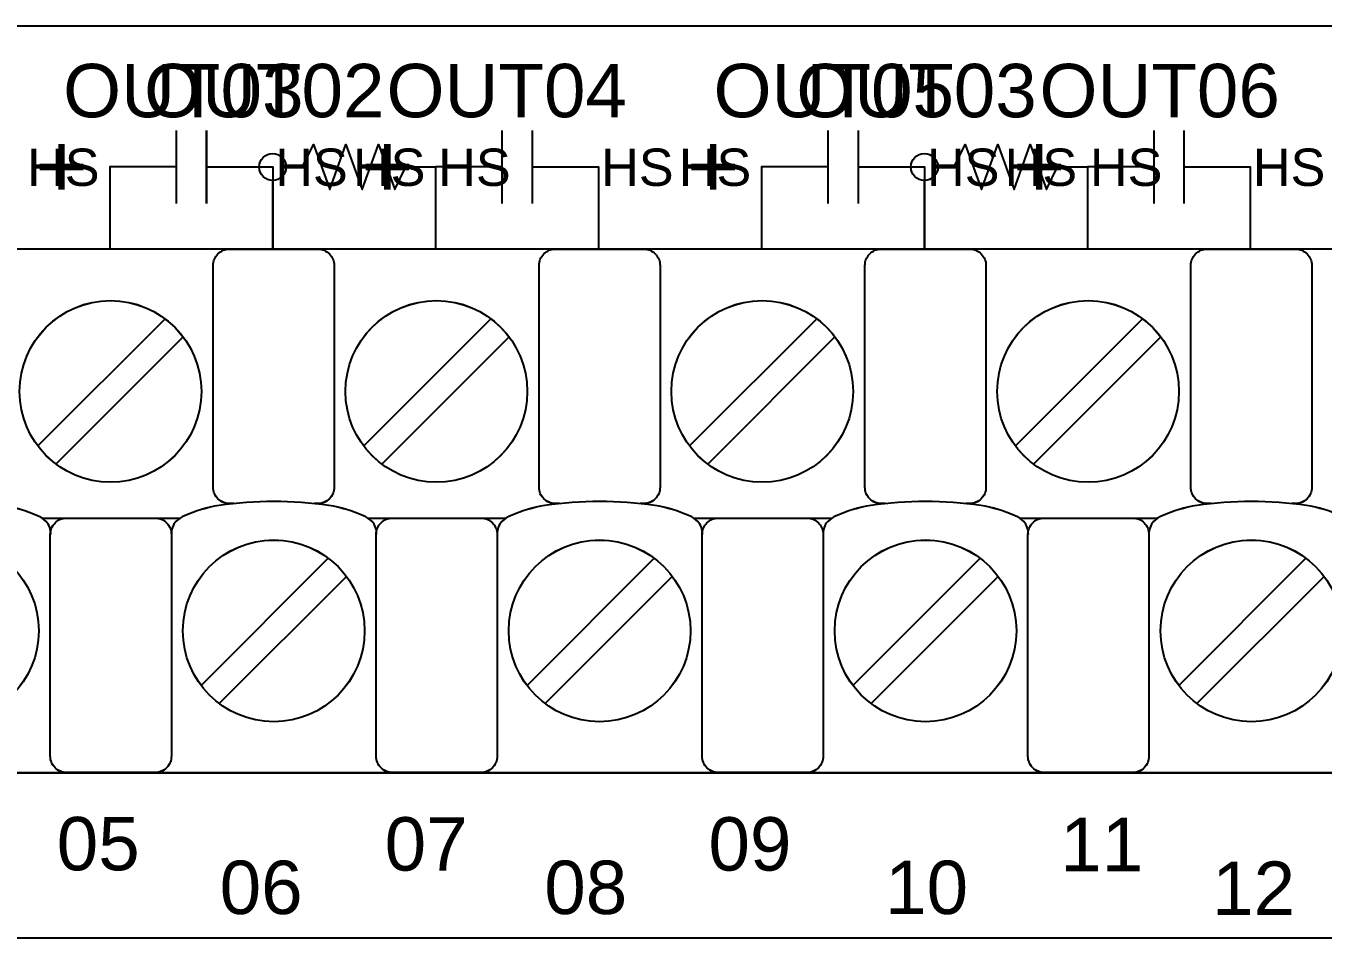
# Model space of a CAD drawing. Extents: x 1 to 47, y 1 to 34.6.
# Drawn here: x 28.919 to 31.307, y 9.106 to 10.786 of the extents above; entities that cross this region are included whole.
import ezdxf

# ---------------------------------------------------------------- set-up
doc = ezdxf.new("R2010")
doc.units = 0
doc.header["$MEASUREMENT"] = 0
for name, color, linetype in [('10_0______DWG_', 7, 'CONTINUOUS'), ('9_1__0__EMPTY_IO_BOARD_POS', 7, 'CONTINUOUS'), ('9_2__2___8__OPTOISOLATED_I', 7, 'CONTINUOUS'), ('9_3__7___8__OPTOISOLATED_I', 7, 'CONTINUOUS'), ('9_4__C___18__COMMON____6__', 7, 'CONTINUOUS'), ('9_5__D___18__COMMON____6__', 7, 'CONTINUOUS'), ('9_6__E___8__OPTOISOLATED_I', 7, 'CONTINUOUS'), ('9_7__4___18__COMMON____6__', 7, 'CONTINUOUS'), ('9_8__8___8__OPTOISOLATED_I', 7, 'CONTINUOUS')]:
    doc.layers.add(name, color=color, linetype=linetype)
doc.styles.add('ARIAL', font='arial.ttf')

msp = doc.modelspace()

# ---------------------------------------------------------------- linework, layer by layer
at = {"layer": '10_0______DWG_'}
msp.add_lwpolyline([(27.2942, 10.7863), (43.9545, 10.7863, -0.468367), (44.0044, 10.7263), (44.0044, 9.1563, -0.414132), (43.9545, 9.1063), (27.2942, 9.1063, -0.414214), (27.2442, 9.1563), (27.2442, 10.7363, -0.414287)], format="xyb", close=True, dxfattribs=at)
at = {"layer": '9_1__0__EMPTY_IO_BOARD_POS'}
msp.add_lwpolyline([(27.7625, 9.5588), (27.7625, 9.4408, 0.414213), (27.7925, 9.4108), (32.7743, 9.4108, 0.414214), (32.8043, 9.4408), (32.8043, 9.7538), (32.8952, 9.9986, 0.480048), (32.7502, 10.1968), (32.516, 10.1968, -0.414214), (32.486, 10.2268), (32.486, 10.3449, 0.414212), (32.456, 10.3749), (32.456, 10.375), (27.4749, 10.375, 0.414215), (27.4449, 10.345), (27.445, 10.0321), (27.3541, 9.7874, 0.47859), (27.4991, 9.5888), (27.7325, 9.5888, -0.414214)], format="xyb", close=True, dxfattribs=at)
at = {"layer": '9_2__2___8__OPTOISOLATED_I'}
for points in [[(29.1953, 10.594), (29.1953, 10.459)], [(29.251, 10.594), (29.251, 10.459)], [(29.7953, 10.594), (29.7953, 10.459)], [(29.851, 10.594), (29.851, 10.459)], [(30.3953, 10.594), (30.3953, 10.459)], [(30.451, 10.594), (30.451, 10.459)], [(30.9953, 10.594), (30.9953, 10.459)], [(31.051, 10.594), (31.051, 10.459)], [(29.1953, 10.5265), (29.0732, 10.5265), (29.0732, 10.3753)], [(29.251, 10.5265), (29.3732, 10.5265), (29.3732, 10.3753)], [(29.7953, 10.5265), (29.6732, 10.5265), (29.6732, 10.3753)], [(29.851, 10.5265), (29.9732, 10.5265), (29.9732, 10.3753)], [(30.3953, 10.5265), (30.2732, 10.5265), (30.2732, 10.3753)], [(30.451, 10.5265), (30.5732, 10.5265), (30.5732, 10.3753)], [(30.9953, 10.5265), (30.8732, 10.5265), (30.8732, 10.3753)], [(31.051, 10.5265), (31.1732, 10.5265), (31.1732, 10.3753)], [(29.1749, 10.247), (28.9407, 10.0128)], [(29.7749, 10.247), (29.5407, 10.0128)], [(30.3749, 10.247), (30.1407, 10.0128)], [(30.9749, 10.247), (30.7407, 10.0128)], [(29.2083, 10.2135), (28.9741, 9.9794)], [(29.8083, 10.2135), (29.5741, 9.9794)], [(30.4083, 10.2135), (30.1741, 9.9794)], [(31.0083, 10.2135), (30.7741, 9.9794)], [(28.948, 9.8799), (29.2031, 9.8799)], [(29.548, 9.8799), (29.8031, 9.8799)], [(30.148, 9.8799), (30.4031, 9.8799)], [(30.748, 9.8799), (31.0031, 9.8799)], [(29.4755, 9.806), (29.2414, 9.5718)], [(30.0755, 9.806), (29.8414, 9.5718)], [(30.6755, 9.806), (30.4414, 9.5718)], [(31.2755, 9.806), (31.0414, 9.5718)], [(29.5089, 9.7725), (29.2748, 9.5384)], [(30.1089, 9.7725), (29.8748, 9.5384)], [(30.7089, 9.7725), (30.4748, 9.5384)], [(31.309, 9.7725), (31.0748, 9.5384)]]:
    msp.add_lwpolyline(points, dxfattribs=at)
msp.add_lwpolyline([(27.763, 9.5592), (27.763, 9.4412, 0.414213), (27.793, 9.4112), (32.7748, 9.4111, 0.414214), (32.8048, 9.4411), (32.8048, 9.7542), (32.8957, 9.9989, 0.480048), (32.7507, 10.1971), (32.5165, 10.1971, -0.414214), (32.4865, 10.2271), (32.4865, 10.3453, 0.414212), (32.4565, 10.3753), (32.4565, 10.3753), (27.4754, 10.3754, 0.414215), (27.4454, 10.3454), (27.4455, 10.0325), (27.3546, 9.7877, 0.47859), (27.4996, 9.5892), (27.733, 9.5892, -0.414214)], format="xyb", close=True, dxfattribs=at)
for points in [[(29.3015, 9.9066), (29.2936, 9.9066, -0.414214), (29.2636, 9.9366), (29.2636, 10.3453, -0.414214), (29.2936, 10.3753), (29.4564, 10.3753, -0.414214), (29.4864, 10.3453), (29.4864, 9.9366, -0.414214), (29.4564, 9.9066), (29.4496, 9.9066)], [(29.9015, 9.9066), (29.8936, 9.9066, -0.414214), (29.8636, 9.9366), (29.8636, 10.3453, -0.414214), (29.8936, 10.3753), (30.0564, 10.3753, -0.414214), (30.0864, 10.3453), (30.0864, 9.9366, -0.414214), (30.0564, 9.9066), (30.0496, 9.9066)], [(30.5015, 9.9066), (30.4936, 9.9066, -0.414214), (30.4636, 9.9366), (30.4636, 10.3453, -0.414214), (30.4936, 10.3753), (30.6565, 10.3753, -0.414214), (30.6865, 10.3453), (30.6865, 9.9366, -0.414214), (30.6565, 9.9066), (30.6496, 9.9066)], [(31.1015, 9.9066), (31.0936, 9.9066, -0.414214), (31.0636, 9.9366), (31.0636, 10.3453, -0.414214), (31.0936, 10.3753), (31.2565, 10.3753, -0.414214), (31.2865, 10.3453), (31.2865, 9.9366, -0.414214), (31.2565, 9.9066), (31.2496, 9.9066)], [(28.9645, 9.8499, 0.191033), (28.956, 9.8738, 0.081668), (28.9404, 9.884, 0.0591), (28.8766, 9.9033, 0.034646), (28.7751, 9.9104, 0.03436), (28.6744, 9.9033, 0.0591), (28.6107, 9.884, 0.081668), (28.5951, 9.8738, 0.191033), (28.5866, 9.8499)], [(29.5645, 9.8499, 0.191033), (29.556, 9.8738, 0.081668), (29.5404, 9.884, 0.0591), (29.4767, 9.9033, 0.034646), (29.3751, 9.9104, 0.03436), (29.2745, 9.9033, 0.0591), (29.2107, 9.884, 0.081668), (29.1951, 9.8738, 0.191033), (29.1866, 9.8499)], [(30.1645, 9.8499, 0.191033), (30.156, 9.8738, 0.081668), (30.1404, 9.884, 0.0591), (30.0767, 9.9033, 0.034646), (29.9751, 9.9104, 0.03436), (29.8745, 9.9033, 0.0591), (29.8107, 9.884, 0.081668), (29.7951, 9.8738, 0.191033), (29.7866, 9.8499)], [(30.7645, 9.8499, 0.191033), (30.756, 9.8738, 0.081668), (30.7404, 9.884, 0.0591), (30.6767, 9.9033, 0.034646), (30.5752, 9.9104, 0.03436), (30.4745, 9.9033, 0.0591), (30.4107, 9.884, 0.081668), (30.3951, 9.8738, 0.191033), (30.3866, 9.8499)], [(31.3645, 9.8499, 0.191033), (31.356, 9.8738, 0.081668), (31.3404, 9.884, 0.0591), (31.2767, 9.9033, 0.034646), (31.1752, 9.9104, 0.03436), (31.0745, 9.9033, 0.0591), (31.0108, 9.884, 0.081668), (30.9951, 9.8738, 0.191033), (30.9866, 9.8499)], [(29.1566, 9.8799, -0.414214), (29.1866, 9.8499), (29.1866, 9.4412, -0.414214), (29.1566, 9.4112), (28.9937, 9.4112, -0.414214), (28.9637, 9.4412), (28.9637, 9.8499, -0.414214), (28.9937, 9.8799)], [(29.7566, 9.8799, -0.414214), (29.7866, 9.8499), (29.7866, 9.4412, -0.414214), (29.7566, 9.4112), (29.5938, 9.4112, -0.414214), (29.5638, 9.4412), (29.5638, 9.8499, -0.414214), (29.5938, 9.8799)], [(30.3566, 9.8799, -0.414214), (30.3866, 9.8499), (30.3866, 9.4412, -0.414214), (30.3566, 9.4112), (30.1938, 9.4112, -0.414214), (30.1638, 9.4412), (30.1638, 9.8499, -0.414214), (30.1938, 9.8799)], [(30.9566, 9.8799, -0.414214), (30.9866, 9.8499), (30.9866, 9.4412, -0.414214), (30.9566, 9.4112), (30.7938, 9.4112, -0.414214), (30.7638, 9.4412), (30.7638, 9.8499, -0.414214), (30.7938, 9.8799)]]:
    msp.add_lwpolyline(points, format="xyb", dxfattribs=at)
for centre in [(29.0745, 10.1132), (29.6745, 10.1132), (30.2745, 10.1132), (30.8745, 10.1132), (28.7751, 9.6722), (29.3751, 9.6722), (29.9751, 9.6722), (30.5752, 9.6722), (31.1752, 9.6722)]:
    msp.add_circle(centre, 0.1673, dxfattribs=at)
at = {"layer": '9_3__7___8__OPTOISOLATED_I'}
for points in [[(29.1953, 10.594), (29.1953, 10.459)], [(29.2509, 10.594), (29.2509, 10.459)], [(29.7953, 10.594), (29.7953, 10.459)], [(29.8509, 10.594), (29.8509, 10.459)], [(30.3953, 10.594), (30.3953, 10.459)], [(30.4509, 10.594), (30.4509, 10.459)], [(30.9953, 10.594), (30.9953, 10.459)], [(31.0509, 10.594), (31.0509, 10.459)], [(29.1953, 10.5265), (29.0731, 10.5265), (29.0731, 10.3753)], [(29.2509, 10.5265), (29.3731, 10.5265), (29.3731, 10.3753)], [(29.7953, 10.5265), (29.6731, 10.5265), (29.6731, 10.3753)], [(29.8509, 10.5265), (29.9731, 10.5265), (29.9731, 10.3753)], [(30.3953, 10.5265), (30.2731, 10.5265), (30.2731, 10.3753)], [(30.4509, 10.5265), (30.5731, 10.5265), (30.5731, 10.3753)], [(30.9953, 10.5265), (30.8731, 10.5265), (30.8731, 10.3753)], [(31.0509, 10.5265), (31.1731, 10.5265), (31.1731, 10.3753)], [(29.1749, 10.247), (28.9407, 10.0128)], [(29.7749, 10.247), (29.5407, 10.0128)], [(30.3749, 10.247), (30.1407, 10.0128)], [(30.9749, 10.247), (30.7407, 10.0128)], [(29.2083, 10.2135), (28.9741, 9.9794)], [(29.8083, 10.2135), (29.5741, 9.9794)], [(30.4083, 10.2135), (30.1741, 9.9794)], [(31.0083, 10.2135), (30.7741, 9.9794)], [(28.948, 9.8799), (29.2031, 9.8799)], [(29.548, 9.8799), (29.8031, 9.8799)], [(30.148, 9.8799), (30.4031, 9.8799)], [(30.748, 9.8799), (31.0031, 9.8799)], [(29.4755, 9.806), (29.2414, 9.5718)], [(30.0755, 9.806), (29.8414, 9.5718)], [(30.6755, 9.806), (30.4414, 9.5718)], [(31.2755, 9.806), (31.0414, 9.5718)], [(29.5089, 9.7725), (29.2748, 9.5384)], [(30.1089, 9.7725), (29.8748, 9.5384)], [(30.7089, 9.7725), (30.4748, 9.5384)], [(31.309, 9.7725), (31.0748, 9.5384)]]:
    msp.add_lwpolyline(points, dxfattribs=at)
msp.add_lwpolyline([(27.763, 9.5592), (27.763, 9.4412, 0.414213), (27.793, 9.4112), (32.7748, 9.4111, 0.414214), (32.8048, 9.4411), (32.8048, 9.7542), (32.8957, 9.9989, 0.480048), (32.7507, 10.1971), (32.5165, 10.1971, -0.414214), (32.4865, 10.2271), (32.4865, 10.3453, 0.414212), (32.4565, 10.3753), (32.4565, 10.3753), (27.4754, 10.3754, 0.414215), (27.4454, 10.3454), (27.4455, 10.0325), (27.3546, 9.7877, 0.47859), (27.4996, 9.5892), (27.733, 9.5892, -0.414214)], format="xyb", close=True, dxfattribs=at)
for points in [[(29.3015, 9.9066), (29.2936, 9.9066, -0.414214), (29.2636, 9.9366), (29.2636, 10.3453, -0.414214), (29.2936, 10.3753), (29.4564, 10.3753, -0.414214), (29.4864, 10.3453), (29.4864, 9.9366, -0.414214), (29.4564, 9.9066), (29.4496, 9.9066)], [(29.9015, 9.9066), (29.8936, 9.9066, -0.414214), (29.8636, 9.9366), (29.8636, 10.3453, -0.414214), (29.8936, 10.3753), (30.0564, 10.3753, -0.414214), (30.0864, 10.3453), (30.0864, 9.9366, -0.414214), (30.0564, 9.9066), (30.0496, 9.9066)], [(30.5015, 9.9066), (30.4936, 9.9066, -0.414214), (30.4636, 9.9366), (30.4636, 10.3453, -0.414214), (30.4936, 10.3753), (30.6565, 10.3753, -0.414214), (30.6865, 10.3453), (30.6865, 9.9366, -0.414214), (30.6565, 9.9066), (30.6496, 9.9066)], [(31.1015, 9.9066), (31.0936, 9.9066, -0.414214), (31.0636, 9.9366), (31.0636, 10.3453, -0.414214), (31.0936, 10.3753), (31.2565, 10.3753, -0.414214), (31.2865, 10.3453), (31.2865, 9.9366, -0.414214), (31.2565, 9.9066), (31.2496, 9.9066)], [(28.9645, 9.8499, 0.191033), (28.956, 9.8738, 0.081668), (28.9404, 9.884, 0.0591), (28.8766, 9.9033, 0.034646), (28.7751, 9.9104, 0.03436), (28.6744, 9.9033, 0.0591), (28.6107, 9.884, 0.081668), (28.5951, 9.8738, 0.191033), (28.5866, 9.8499)], [(29.5645, 9.8499, 0.191033), (29.556, 9.8738, 0.081668), (29.5404, 9.884, 0.0591), (29.4767, 9.9033, 0.034646), (29.3751, 9.9104, 0.03436), (29.2745, 9.9033, 0.0591), (29.2107, 9.884, 0.081668), (29.1951, 9.8738, 0.191033), (29.1866, 9.8499)], [(30.1645, 9.8499, 0.191033), (30.156, 9.8738, 0.081668), (30.1404, 9.884, 0.0591), (30.0767, 9.9033, 0.034646), (29.9751, 9.9104, 0.03436), (29.8745, 9.9033, 0.0591), (29.8107, 9.884, 0.081668), (29.7951, 9.8738, 0.191033), (29.7866, 9.8499)], [(30.7645, 9.8499, 0.191033), (30.756, 9.8738, 0.081668), (30.7404, 9.884, 0.0591), (30.6767, 9.9033, 0.034646), (30.5752, 9.9104, 0.03436), (30.4745, 9.9033, 0.0591), (30.4107, 9.884, 0.081668), (30.3951, 9.8738, 0.191033), (30.3866, 9.8499)], [(31.3645, 9.8499, 0.191033), (31.356, 9.8738, 0.081668), (31.3404, 9.884, 0.0591), (31.2767, 9.9033, 0.034646), (31.1752, 9.9104, 0.03436), (31.0745, 9.9033, 0.0591), (31.0108, 9.884, 0.081668), (30.9951, 9.8738, 0.191033), (30.9866, 9.8499)], [(29.1566, 9.8799, -0.414214), (29.1866, 9.8499), (29.1866, 9.4412, -0.414214), (29.1566, 9.4112), (28.9937, 9.4112, -0.414214), (28.9637, 9.4412), (28.9637, 9.8499, -0.414214), (28.9937, 9.8799)], [(29.7566, 9.8799, -0.414214), (29.7866, 9.8499), (29.7866, 9.4412, -0.414214), (29.7566, 9.4112), (29.5938, 9.4112, -0.414214), (29.5638, 9.4412), (29.5638, 9.8499, -0.414214), (29.5938, 9.8799)], [(30.3566, 9.8799, -0.414214), (30.3866, 9.8499), (30.3866, 9.4412, -0.414214), (30.3566, 9.4112), (30.1938, 9.4112, -0.414214), (30.1638, 9.4412), (30.1638, 9.8499, -0.414214), (30.1938, 9.8799)], [(30.9566, 9.8799, -0.414214), (30.9866, 9.8499), (30.9866, 9.4412, -0.414214), (30.9566, 9.4112), (30.7938, 9.4112, -0.414214), (30.7638, 9.4412), (30.7638, 9.8499, -0.414214), (30.7938, 9.8799)]]:
    msp.add_lwpolyline(points, format="xyb", dxfattribs=at)
for centre in [(29.0745, 10.1132), (29.6745, 10.1132), (30.2745, 10.1132), (30.8745, 10.1132), (28.7751, 9.6722), (29.3751, 9.6722), (29.9751, 9.6722), (30.5752, 9.6722), (31.1752, 9.6722)]:
    msp.add_circle(centre, 0.1673, dxfattribs=at)
at = {"layer": '9_4__C___18__COMMON____6__'}
for points in [[(29.1953, 10.594), (29.1953, 10.459)], [(29.2509, 10.594), (29.2509, 10.459)], [(29.7953, 10.594), (29.7953, 10.459)], [(29.8509, 10.594), (29.8509, 10.459)], [(30.3953, 10.594), (30.3953, 10.459)], [(30.4509, 10.594), (30.4509, 10.459)], [(30.9953, 10.594), (30.9953, 10.459)], [(31.0509, 10.594), (31.0509, 10.459)], [(29.1953, 10.5265), (29.0731, 10.5265), (29.0731, 10.3753)], [(29.2509, 10.5265), (29.3731, 10.5265), (29.3731, 10.3753)], [(29.7953, 10.5265), (29.6731, 10.5265), (29.6731, 10.3753)], [(29.8509, 10.5265), (29.9731, 10.5265), (29.9731, 10.3753)], [(30.3953, 10.5265), (30.2731, 10.5265), (30.2731, 10.3753)], [(30.4509, 10.5265), (30.5731, 10.5265), (30.5731, 10.3753)], [(30.9953, 10.5265), (30.8731, 10.5265), (30.8731, 10.3753)], [(31.0509, 10.5265), (31.1731, 10.5265), (31.1731, 10.3753)], [(29.1749, 10.247), (28.9407, 10.0128)], [(29.7749, 10.247), (29.5407, 10.0128)], [(30.3749, 10.247), (30.1407, 10.0128)], [(30.9749, 10.247), (30.7407, 10.0128)], [(29.2083, 10.2135), (28.9741, 9.9794)], [(29.8083, 10.2135), (29.5741, 9.9794)], [(30.4083, 10.2135), (30.1741, 9.9794)], [(31.0083, 10.2135), (30.7741, 9.9794)], [(28.948, 9.8799), (29.2031, 9.8799)], [(29.548, 9.8799), (29.8031, 9.8799)], [(30.148, 9.8799), (30.4031, 9.8799)], [(30.748, 9.8799), (31.0031, 9.8799)], [(29.4755, 9.806), (29.2414, 9.5718)], [(30.0755, 9.806), (29.8414, 9.5718)], [(30.6755, 9.806), (30.4414, 9.5718)], [(31.2755, 9.806), (31.0414, 9.5718)], [(29.5089, 9.7725), (29.2748, 9.5384)], [(30.1089, 9.7725), (29.8748, 9.5384)], [(30.7089, 9.7725), (30.4748, 9.5384)], [(31.309, 9.7725), (31.0748, 9.5384)]]:
    msp.add_lwpolyline(points, dxfattribs=at)
msp.add_lwpolyline([(27.763, 9.5592), (27.763, 9.4412, 0.414213), (27.793, 9.4112), (32.7748, 9.4111, 0.414214), (32.8048, 9.4411), (32.8048, 9.7542), (32.8957, 9.9989, 0.480048), (32.7507, 10.1971), (32.5165, 10.1971, -0.414214), (32.4865, 10.2271), (32.4865, 10.3453, 0.414212), (32.4565, 10.3753), (32.4565, 10.3753), (27.4754, 10.3754, 0.414215), (27.4454, 10.3454), (27.4455, 10.0325), (27.3546, 9.7877, 0.47859), (27.4996, 9.5892), (27.733, 9.5892, -0.414214)], format="xyb", close=True, dxfattribs=at)
for points in [[(29.3015, 9.9066), (29.2936, 9.9066, -0.414214), (29.2636, 9.9366), (29.2636, 10.3453, -0.414214), (29.2936, 10.3753), (29.4564, 10.3753, -0.414214), (29.4864, 10.3453), (29.4864, 9.9366, -0.414214), (29.4564, 9.9066), (29.4496, 9.9066)], [(29.9015, 9.9066), (29.8936, 9.9066, -0.414214), (29.8636, 9.9366), (29.8636, 10.3453, -0.414214), (29.8936, 10.3753), (30.0564, 10.3753, -0.414214), (30.0864, 10.3453), (30.0864, 9.9366, -0.414214), (30.0564, 9.9066), (30.0496, 9.9066)], [(30.5015, 9.9066), (30.4936, 9.9066, -0.414214), (30.4636, 9.9366), (30.4636, 10.3453, -0.414214), (30.4936, 10.3753), (30.6565, 10.3753, -0.414214), (30.6865, 10.3453), (30.6865, 9.9366, -0.414214), (30.6565, 9.9066), (30.6496, 9.9066)], [(31.1015, 9.9066), (31.0936, 9.9066, -0.414214), (31.0636, 9.9366), (31.0636, 10.3453, -0.414214), (31.0936, 10.3753), (31.2565, 10.3753, -0.414214), (31.2865, 10.3453), (31.2865, 9.9366, -0.414214), (31.2565, 9.9066), (31.2496, 9.9066)], [(28.9645, 9.8499, 0.191033), (28.956, 9.8738, 0.081668), (28.9404, 9.884, 0.0591), (28.8766, 9.9033, 0.034646), (28.7751, 9.9104, 0.03436), (28.6744, 9.9033, 0.0591), (28.6107, 9.884, 0.081668), (28.5951, 9.8738, 0.191033), (28.5866, 9.8499)], [(29.5645, 9.8499, 0.191033), (29.556, 9.8738, 0.081668), (29.5404, 9.884, 0.0591), (29.4767, 9.9033, 0.034646), (29.3751, 9.9104, 0.03436), (29.2745, 9.9033, 0.0591), (29.2107, 9.884, 0.081668), (29.1951, 9.8738, 0.191033), (29.1866, 9.8499)], [(30.1645, 9.8499, 0.191033), (30.156, 9.8738, 0.081668), (30.1404, 9.884, 0.0591), (30.0767, 9.9033, 0.034646), (29.9751, 9.9104, 0.03436), (29.8745, 9.9033, 0.0591), (29.8107, 9.884, 0.081668), (29.7951, 9.8738, 0.191033), (29.7866, 9.8499)], [(30.7645, 9.8499, 0.191033), (30.756, 9.8738, 0.081668), (30.7404, 9.884, 0.0591), (30.6767, 9.9033, 0.034646), (30.5752, 9.9104, 0.03436), (30.4745, 9.9033, 0.0591), (30.4107, 9.884, 0.081668), (30.3951, 9.8738, 0.191033), (30.3866, 9.8499)], [(31.3645, 9.8499, 0.191033), (31.356, 9.8738, 0.081668), (31.3404, 9.884, 0.0591), (31.2767, 9.9033, 0.034646), (31.1752, 9.9104, 0.03436), (31.0745, 9.9033, 0.0591), (31.0108, 9.884, 0.081668), (30.9951, 9.8738, 0.191033), (30.9866, 9.8499)], [(29.1566, 9.8799, -0.414214), (29.1866, 9.8499), (29.1866, 9.4412, -0.414214), (29.1566, 9.4112), (28.9937, 9.4112, -0.414214), (28.9637, 9.4412), (28.9637, 9.8499, -0.414214), (28.9937, 9.8799)], [(29.7566, 9.8799, -0.414214), (29.7866, 9.8499), (29.7866, 9.4412, -0.414214), (29.7566, 9.4112), (29.5938, 9.4112, -0.414214), (29.5638, 9.4412), (29.5638, 9.8499, -0.414214), (29.5938, 9.8799)], [(30.3566, 9.8799, -0.414214), (30.3866, 9.8499), (30.3866, 9.4412, -0.414214), (30.3566, 9.4112), (30.1938, 9.4112, -0.414214), (30.1638, 9.4412), (30.1638, 9.8499, -0.414214), (30.1938, 9.8799)], [(30.9566, 9.8799, -0.414214), (30.9866, 9.8499), (30.9866, 9.4412, -0.414214), (30.9566, 9.4112), (30.7938, 9.4112, -0.414214), (30.7638, 9.4412), (30.7638, 9.8499, -0.414214), (30.7938, 9.8799)]]:
    msp.add_lwpolyline(points, format="xyb", dxfattribs=at)
for centre in [(29.0745, 10.1132), (29.6745, 10.1132), (30.2745, 10.1132), (30.8745, 10.1132), (28.7751, 9.6722), (29.3751, 9.6722), (29.9751, 9.6722), (30.5752, 9.6722), (31.1752, 9.6722)]:
    msp.add_circle(centre, 0.1673, dxfattribs=at)
at = {"layer": '9_5__D___18__COMMON____6__'}
for points in [[(29.1953, 10.594), (29.1953, 10.459)], [(29.2509, 10.594), (29.2509, 10.459)], [(29.7953, 10.594), (29.7953, 10.459)], [(29.8509, 10.594), (29.8509, 10.459)], [(30.3953, 10.594), (30.3953, 10.459)], [(30.4509, 10.594), (30.4509, 10.459)], [(30.9953, 10.594), (30.9953, 10.459)], [(31.0509, 10.594), (31.0509, 10.459)], [(29.1953, 10.5265), (29.0731, 10.5265), (29.0731, 10.3753)], [(29.2509, 10.5265), (29.3731, 10.5265), (29.3731, 10.3753)], [(29.7953, 10.5265), (29.6731, 10.5265), (29.6731, 10.3753)], [(29.8509, 10.5265), (29.9731, 10.5265), (29.9731, 10.3753)], [(30.3953, 10.5265), (30.2731, 10.5265), (30.2731, 10.3753)], [(30.4509, 10.5265), (30.5731, 10.5265), (30.5731, 10.3753)], [(30.9953, 10.5265), (30.8731, 10.5265), (30.8731, 10.3753)], [(31.0509, 10.5265), (31.1731, 10.5265), (31.1731, 10.3753)], [(29.1749, 10.247), (28.9407, 10.0128)], [(29.7749, 10.247), (29.5407, 10.0128)], [(30.3749, 10.247), (30.1407, 10.0128)], [(30.9749, 10.247), (30.7407, 10.0128)], [(29.2083, 10.2135), (28.9741, 9.9794)], [(29.8083, 10.2135), (29.5741, 9.9794)], [(30.4083, 10.2135), (30.1741, 9.9794)], [(31.0083, 10.2135), (30.7741, 9.9794)], [(28.948, 9.8799), (29.2031, 9.8799)], [(29.548, 9.8799), (29.8031, 9.8799)], [(30.148, 9.8799), (30.4031, 9.8799)], [(30.748, 9.8799), (31.0031, 9.8799)], [(29.4755, 9.806), (29.2414, 9.5718)], [(30.0755, 9.806), (29.8414, 9.5718)], [(30.6755, 9.806), (30.4414, 9.5718)], [(31.2755, 9.806), (31.0414, 9.5718)], [(29.5089, 9.7725), (29.2748, 9.5384)], [(30.1089, 9.7725), (29.8748, 9.5384)], [(30.7089, 9.7725), (30.4748, 9.5384)], [(31.309, 9.7725), (31.0748, 9.5384)]]:
    msp.add_lwpolyline(points, dxfattribs=at)
msp.add_lwpolyline([(27.763, 9.5592), (27.763, 9.4412, 0.414213), (27.793, 9.4112), (32.7748, 9.4111, 0.414214), (32.8048, 9.4411), (32.8048, 9.7542), (32.8957, 9.9989, 0.480048), (32.7507, 10.1971), (32.5165, 10.1971, -0.414214), (32.4865, 10.2271), (32.4865, 10.3453, 0.414212), (32.4565, 10.3753), (32.4565, 10.3753), (27.4754, 10.3754, 0.414215), (27.4454, 10.3454), (27.4455, 10.0325), (27.3546, 9.7877, 0.47859), (27.4996, 9.5892), (27.733, 9.5892, -0.414214)], format="xyb", close=True, dxfattribs=at)
for points in [[(29.3015, 9.9066), (29.2936, 9.9066, -0.414214), (29.2636, 9.9366), (29.2636, 10.3453, -0.414214), (29.2936, 10.3753), (29.4564, 10.3753, -0.414214), (29.4864, 10.3453), (29.4864, 9.9366, -0.414214), (29.4564, 9.9066), (29.4496, 9.9066)], [(29.9015, 9.9066), (29.8936, 9.9066, -0.414214), (29.8636, 9.9366), (29.8636, 10.3453, -0.414214), (29.8936, 10.3753), (30.0564, 10.3753, -0.414214), (30.0864, 10.3453), (30.0864, 9.9366, -0.414214), (30.0564, 9.9066), (30.0496, 9.9066)], [(30.5015, 9.9066), (30.4936, 9.9066, -0.414214), (30.4636, 9.9366), (30.4636, 10.3453, -0.414214), (30.4936, 10.3753), (30.6565, 10.3753, -0.414214), (30.6865, 10.3453), (30.6865, 9.9366, -0.414214), (30.6565, 9.9066), (30.6496, 9.9066)], [(31.1015, 9.9066), (31.0936, 9.9066, -0.414214), (31.0636, 9.9366), (31.0636, 10.3453, -0.414214), (31.0936, 10.3753), (31.2565, 10.3753, -0.414214), (31.2865, 10.3453), (31.2865, 9.9366, -0.414214), (31.2565, 9.9066), (31.2496, 9.9066)], [(28.9645, 9.8499, 0.191033), (28.956, 9.8738, 0.081668), (28.9404, 9.884, 0.0591), (28.8766, 9.9033, 0.034646), (28.7751, 9.9104, 0.03436), (28.6744, 9.9033, 0.0591), (28.6107, 9.884, 0.081668), (28.5951, 9.8738, 0.191033), (28.5866, 9.8499)], [(29.5645, 9.8499, 0.191033), (29.556, 9.8738, 0.081668), (29.5404, 9.884, 0.0591), (29.4767, 9.9033, 0.034646), (29.3751, 9.9104, 0.03436), (29.2745, 9.9033, 0.0591), (29.2107, 9.884, 0.081668), (29.1951, 9.8738, 0.191033), (29.1866, 9.8499)], [(30.1645, 9.8499, 0.191033), (30.156, 9.8738, 0.081668), (30.1404, 9.884, 0.0591), (30.0767, 9.9033, 0.034646), (29.9751, 9.9104, 0.03436), (29.8745, 9.9033, 0.0591), (29.8107, 9.884, 0.081668), (29.7951, 9.8738, 0.191033), (29.7866, 9.8499)], [(30.7645, 9.8499, 0.191033), (30.756, 9.8738, 0.081668), (30.7404, 9.884, 0.0591), (30.6767, 9.9033, 0.034646), (30.5752, 9.9104, 0.03436), (30.4745, 9.9033, 0.0591), (30.4107, 9.884, 0.081668), (30.3951, 9.8738, 0.191033), (30.3866, 9.8499)], [(31.3645, 9.8499, 0.191033), (31.356, 9.8738, 0.081668), (31.3404, 9.884, 0.0591), (31.2767, 9.9033, 0.034646), (31.1752, 9.9104, 0.03436), (31.0745, 9.9033, 0.0591), (31.0108, 9.884, 0.081668), (30.9951, 9.8738, 0.191033), (30.9866, 9.8499)], [(29.1566, 9.8799, -0.414214), (29.1866, 9.8499), (29.1866, 9.4412, -0.414214), (29.1566, 9.4112), (28.9937, 9.4112, -0.414214), (28.9637, 9.4412), (28.9637, 9.8499, -0.414214), (28.9937, 9.8799)], [(29.7566, 9.8799, -0.414214), (29.7866, 9.8499), (29.7866, 9.4412, -0.414214), (29.7566, 9.4112), (29.5938, 9.4112, -0.414214), (29.5638, 9.4412), (29.5638, 9.8499, -0.414214), (29.5938, 9.8799)], [(30.3566, 9.8799, -0.414214), (30.3866, 9.8499), (30.3866, 9.4412, -0.414214), (30.3566, 9.4112), (30.1938, 9.4112, -0.414214), (30.1638, 9.4412), (30.1638, 9.8499, -0.414214), (30.1938, 9.8799)], [(30.9566, 9.8799, -0.414214), (30.9866, 9.8499), (30.9866, 9.4412, -0.414214), (30.9566, 9.4112), (30.7938, 9.4112, -0.414214), (30.7638, 9.4412), (30.7638, 9.8499, -0.414214), (30.7938, 9.8799)]]:
    msp.add_lwpolyline(points, format="xyb", dxfattribs=at)
for centre in [(29.0745, 10.1132), (29.6745, 10.1132), (30.2745, 10.1132), (30.8745, 10.1132), (28.7751, 9.6722), (29.3751, 9.6722), (29.9751, 9.6722), (30.5752, 9.6722), (31.1752, 9.6722)]:
    msp.add_circle(centre, 0.1673, dxfattribs=at)
at = {"layer": '9_6__E___8__OPTOISOLATED_I'}
for points in [[(29.1953, 10.5865), (29.1953, 10.4665)], [(29.2509, 10.5865), (29.2509, 10.4665)], [(30.3953, 10.5865), (30.3953, 10.4665)], [(30.4509, 10.5865), (30.4509, 10.4665)], [(29.3981, 10.5265), (29.4281, 10.5265), (29.4481, 10.5677), (29.4781, 10.4852), (29.5081, 10.5677), (29.5381, 10.4852), (29.5681, 10.5677), (29.5982, 10.4852), (29.6182, 10.5265), (29.6731, 10.5265), (29.6731, 10.3753)], [(30.5981, 10.5265), (30.628, 10.5265), (30.648, 10.5677), (30.6781, 10.4852), (30.7081, 10.5677), (30.7381, 10.4852), (30.7681, 10.5677), (30.7981, 10.4852), (30.8181, 10.5265), (30.8731, 10.5265), (30.8731, 10.3753)], [(29.1953, 10.5265), (29.0731, 10.5265), (29.0731, 10.3753)], [(29.2509, 10.5265), (29.3481, 10.5265)], [(30.3953, 10.5265), (30.2731, 10.5265), (30.2731, 10.3753)], [(30.4509, 10.5265), (30.5481, 10.5265)], [(29.3731, 10.3753), (29.3731, 10.5015)], [(30.5731, 10.3753), (30.5731, 10.5015)], [(29.1749, 10.247), (28.9407, 10.0128)], [(29.7749, 10.247), (29.5407, 10.0128)], [(30.3749, 10.247), (30.1407, 10.0128)], [(30.9749, 10.247), (30.7407, 10.0128)], [(29.2083, 10.2135), (28.9741, 9.9794)], [(29.8083, 10.2135), (29.5741, 9.9794)], [(30.4083, 10.2135), (30.1741, 9.9794)], [(31.0083, 10.2135), (30.7741, 9.9794)], [(28.948, 9.8799), (29.2031, 9.8799)], [(29.548, 9.8799), (29.8031, 9.8799)], [(30.148, 9.8799), (30.4031, 9.8799)], [(30.748, 9.8799), (31.0031, 9.8799)], [(29.4755, 9.806), (29.2414, 9.5718)], [(30.0755, 9.806), (29.8414, 9.5718)], [(30.6755, 9.806), (30.4414, 9.5718)], [(31.2755, 9.806), (31.0414, 9.5718)], [(29.5089, 9.7725), (29.2748, 9.5384)], [(30.1089, 9.7725), (29.8748, 9.5384)], [(30.7089, 9.7725), (30.4748, 9.5384)], [(31.309, 9.7725), (31.0748, 9.5384)]]:
    msp.add_lwpolyline(points, dxfattribs=at)
msp.add_lwpolyline([(27.763, 9.5592), (27.763, 9.4412, 0.414213), (27.793, 9.4112), (32.7748, 9.4111, 0.414214), (32.8048, 9.4411), (32.8048, 9.7542), (32.8957, 9.9989, 0.480048), (32.7507, 10.1971), (32.5165, 10.1971, -0.414214), (32.4865, 10.2271), (32.4865, 10.3453, 0.414212), (32.4565, 10.3753), (32.4565, 10.3753), (27.4754, 10.3754, 0.414215), (27.4454, 10.3454), (27.4455, 10.0325), (27.3546, 9.7877, 0.47859), (27.4996, 9.5892), (27.733, 9.5892, -0.414214)], format="xyb", close=True, dxfattribs=at)
for points in [[(29.3015, 9.9066), (29.2936, 9.9066, -0.414214), (29.2636, 9.9366), (29.2636, 10.3453, -0.414214), (29.2936, 10.3753), (29.4564, 10.3753, -0.414214), (29.4864, 10.3453), (29.4864, 9.9366, -0.414214), (29.4564, 9.9066), (29.4496, 9.9066)], [(29.9015, 9.9066), (29.8936, 9.9066, -0.414214), (29.8636, 9.9366), (29.8636, 10.3453, -0.414214), (29.8936, 10.3753), (30.0564, 10.3753, -0.414214), (30.0864, 10.3453), (30.0864, 9.9366, -0.414214), (30.0564, 9.9066), (30.0496, 9.9066)], [(30.5015, 9.9066), (30.4936, 9.9066, -0.414214), (30.4636, 9.9366), (30.4636, 10.3453, -0.414214), (30.4936, 10.3753), (30.6565, 10.3753, -0.414214), (30.6865, 10.3453), (30.6865, 9.9366, -0.414214), (30.6565, 9.9066), (30.6496, 9.9066)], [(31.1015, 9.9066), (31.0936, 9.9066, -0.414214), (31.0636, 9.9366), (31.0636, 10.3453, -0.414214), (31.0936, 10.3753), (31.2565, 10.3753, -0.414214), (31.2865, 10.3453), (31.2865, 9.9366, -0.414214), (31.2565, 9.9066), (31.2496, 9.9066)], [(28.9645, 9.8499, 0.191033), (28.956, 9.8738, 0.081668), (28.9404, 9.884, 0.0591), (28.8766, 9.9033, 0.034646), (28.7751, 9.9104, 0.03436), (28.6744, 9.9033, 0.0591), (28.6107, 9.884, 0.081668), (28.5951, 9.8738, 0.191033), (28.5866, 9.8499)], [(29.5645, 9.8499, 0.191033), (29.556, 9.8738, 0.081668), (29.5404, 9.884, 0.0591), (29.4767, 9.9033, 0.034646), (29.3751, 9.9104, 0.03436), (29.2745, 9.9033, 0.0591), (29.2107, 9.884, 0.081668), (29.1951, 9.8738, 0.191033), (29.1866, 9.8499)], [(30.1645, 9.8499, 0.191033), (30.156, 9.8738, 0.081668), (30.1404, 9.884, 0.0591), (30.0767, 9.9033, 0.034646), (29.9751, 9.9104, 0.03436), (29.8745, 9.9033, 0.0591), (29.8107, 9.884, 0.081668), (29.7951, 9.8738, 0.191033), (29.7866, 9.8499)], [(30.7645, 9.8499, 0.191033), (30.756, 9.8738, 0.081668), (30.7404, 9.884, 0.0591), (30.6767, 9.9033, 0.034646), (30.5752, 9.9104, 0.03436), (30.4745, 9.9033, 0.0591), (30.4107, 9.884, 0.081668), (30.3951, 9.8738, 0.191033), (30.3866, 9.8499)], [(31.3645, 9.8499, 0.191033), (31.356, 9.8738, 0.081668), (31.3404, 9.884, 0.0591), (31.2767, 9.9033, 0.034646), (31.1752, 9.9104, 0.03436), (31.0745, 9.9033, 0.0591), (31.0108, 9.884, 0.081668), (30.9951, 9.8738, 0.191033), (30.9866, 9.8499)], [(29.1566, 9.8799, -0.414214), (29.1866, 9.8499), (29.1866, 9.4412, -0.414214), (29.1566, 9.4112), (28.9937, 9.4112, -0.414214), (28.9637, 9.4412), (28.9637, 9.8499, -0.414214), (28.9937, 9.8799)], [(29.7566, 9.8799, -0.414214), (29.7866, 9.8499), (29.7866, 9.4412, -0.414214), (29.7566, 9.4112), (29.5938, 9.4112, -0.414214), (29.5638, 9.4412), (29.5638, 9.8499, -0.414214), (29.5938, 9.8799)], [(30.3566, 9.8799, -0.414214), (30.3866, 9.8499), (30.3866, 9.4412, -0.414214), (30.3566, 9.4112), (30.1938, 9.4112, -0.414214), (30.1638, 9.4412), (30.1638, 9.8499, -0.414214), (30.1938, 9.8799)], [(30.9566, 9.8799, -0.414214), (30.9866, 9.8499), (30.9866, 9.4412, -0.414214), (30.9566, 9.4112), (30.7938, 9.4112, -0.414214), (30.7638, 9.4412), (30.7638, 9.8499, -0.414214), (30.7938, 9.8799)]]:
    msp.add_lwpolyline(points, format="xyb", dxfattribs=at)
for centre, radius in [((29.3731, 10.5265), 0.025), ((30.5731, 10.5265), 0.025), ((29.0745, 10.1132), 0.1673), ((29.6745, 10.1132), 0.1673), ((30.2745, 10.1132), 0.1673), ((30.8745, 10.1132), 0.1673), ((28.7751, 9.6722), 0.1673), ((29.3751, 9.6722), 0.1673), ((29.9751, 9.6722), 0.1673), ((30.5752, 9.6722), 0.1673), ((31.1752, 9.6722), 0.1673)]:
    msp.add_circle(centre, radius, dxfattribs=at)
at = {"layer": '9_7__4___18__COMMON____6__'}
for points in [[(29.1953, 10.594), (29.1953, 10.459)], [(29.251, 10.594), (29.251, 10.459)], [(29.7953, 10.594), (29.7953, 10.459)], [(29.851, 10.594), (29.851, 10.459)], [(30.3953, 10.594), (30.3953, 10.459)], [(30.451, 10.594), (30.451, 10.459)], [(30.9953, 10.594), (30.9953, 10.459)], [(31.051, 10.594), (31.051, 10.459)], [(29.1953, 10.5265), (29.0732, 10.5265), (29.0732, 10.3753)], [(29.251, 10.5265), (29.3732, 10.5265), (29.3732, 10.3753)], [(29.7953, 10.5265), (29.6732, 10.5265), (29.6732, 10.3753)], [(29.851, 10.5265), (29.9732, 10.5265), (29.9732, 10.3753)], [(30.3953, 10.5265), (30.2732, 10.5265), (30.2732, 10.3753)], [(30.451, 10.5265), (30.5732, 10.5265), (30.5732, 10.3753)], [(30.9953, 10.5265), (30.8732, 10.5265), (30.8732, 10.3753)], [(31.051, 10.5265), (31.1732, 10.5265), (31.1732, 10.3753)], [(29.1749, 10.2469), (28.9407, 10.0127)], [(29.7749, 10.2469), (29.5407, 10.0127)], [(30.3749, 10.2469), (30.1407, 10.0127)], [(30.9749, 10.2469), (30.7407, 10.0127)], [(29.2083, 10.2135), (28.9741, 9.9793)], [(29.8083, 10.2135), (29.5741, 9.9793)], [(30.4083, 10.2135), (30.1741, 9.9793)], [(31.0083, 10.2135), (30.7741, 9.9793)], [(28.948, 9.8799), (29.2031, 9.8799)], [(29.548, 9.8799), (29.8031, 9.8799)], [(30.148, 9.8799), (30.4031, 9.8799)], [(30.748, 9.8799), (31.0031, 9.8799)], [(29.4755, 9.8059), (29.2414, 9.5717)], [(30.0755, 9.8059), (29.8414, 9.5717)], [(30.6755, 9.8059), (30.4414, 9.5717)], [(31.2755, 9.8059), (31.0414, 9.5717)], [(29.5089, 9.7725), (29.2748, 9.5383)], [(30.1089, 9.7725), (29.8748, 9.5383)], [(30.7089, 9.7725), (30.4748, 9.5383)], [(31.309, 9.7725), (31.0748, 9.5383)]]:
    msp.add_lwpolyline(points, dxfattribs=at)
msp.add_lwpolyline([(27.763, 9.5591), (27.763, 9.4411, 0.414213), (27.793, 9.4111), (32.7748, 9.4111, 0.414214), (32.8048, 9.4411), (32.8048, 9.7541), (32.8957, 9.9989, 0.480048), (32.7507, 10.1971), (32.5165, 10.1971, -0.414214), (32.4865, 10.2271), (32.4865, 10.3452, 0.414212), (32.4565, 10.3752), (32.4565, 10.3753), (27.4754, 10.3753, 0.414215), (27.4454, 10.3453), (27.4455, 10.0324), (27.3546, 9.7877, 0.47859), (27.4996, 9.5891), (27.733, 9.5891, -0.414214)], format="xyb", close=True, dxfattribs=at)
for points in [[(29.3015, 9.9065), (29.2936, 9.9065, -0.414214), (29.2636, 9.9365), (29.2636, 10.3453, -0.414214), (29.2936, 10.3753), (29.4564, 10.3753, -0.414214), (29.4864, 10.3453), (29.4864, 9.9365, -0.414214), (29.4564, 9.9065), (29.4496, 9.9065)], [(29.9015, 9.9065), (29.8936, 9.9065, -0.414214), (29.8636, 9.9365), (29.8636, 10.3453, -0.414214), (29.8936, 10.3753), (30.0564, 10.3753, -0.414214), (30.0864, 10.3453), (30.0864, 9.9365, -0.414214), (30.0564, 9.9065), (30.0496, 9.9065)], [(30.5015, 9.9065), (30.4936, 9.9065, -0.414214), (30.4636, 9.9365), (30.4636, 10.3453, -0.414214), (30.4936, 10.3753), (30.6565, 10.3753, -0.414214), (30.6865, 10.3453), (30.6865, 9.9365, -0.414214), (30.6565, 9.9065), (30.6496, 9.9065)], [(31.1015, 9.9065), (31.0936, 9.9065, -0.414214), (31.0636, 9.9365), (31.0636, 10.3453, -0.414214), (31.0936, 10.3753), (31.2565, 10.3753, -0.414214), (31.2865, 10.3453), (31.2865, 9.9365, -0.414214), (31.2565, 9.9065), (31.2496, 9.9065)], [(28.9645, 9.8499, 0.191033), (28.956, 9.8738, 0.081668), (28.9404, 9.8839, 0.0591), (28.8766, 9.9033, 0.034646), (28.7751, 9.9103, 0.03436), (28.6744, 9.9033, 0.0591), (28.6107, 9.8839, 0.081668), (28.5951, 9.8738, 0.191033), (28.5866, 9.8499)], [(29.5645, 9.8499, 0.191033), (29.556, 9.8738, 0.081668), (29.5404, 9.8839, 0.0591), (29.4767, 9.9033, 0.034646), (29.3751, 9.9103, 0.03436), (29.2745, 9.9033, 0.0591), (29.2107, 9.8839, 0.081668), (29.1951, 9.8738, 0.191033), (29.1866, 9.8499)], [(30.1645, 9.8499, 0.191033), (30.156, 9.8738, 0.081668), (30.1404, 9.8839, 0.0591), (30.0767, 9.9033, 0.034646), (29.9751, 9.9103, 0.03436), (29.8745, 9.9033, 0.0591), (29.8107, 9.8839, 0.081668), (29.7951, 9.8738, 0.191033), (29.7866, 9.8499)], [(30.7645, 9.8499, 0.191033), (30.756, 9.8738, 0.081668), (30.7404, 9.8839, 0.0591), (30.6767, 9.9033, 0.034646), (30.5752, 9.9103, 0.03436), (30.4745, 9.9033, 0.0591), (30.4107, 9.8839, 0.081668), (30.3951, 9.8738, 0.191033), (30.3866, 9.8499)], [(31.3645, 9.8499, 0.191033), (31.356, 9.8738, 0.081668), (31.3404, 9.8839, 0.0591), (31.2767, 9.9033, 0.034646), (31.1752, 9.9103, 0.03436), (31.0745, 9.9033, 0.0591), (31.0108, 9.8839, 0.081668), (30.9951, 9.8738, 0.191033), (30.9866, 9.8499)], [(29.1566, 9.8799, -0.414214), (29.1866, 9.8499), (29.1866, 9.4411, -0.414214), (29.1566, 9.4111), (28.9937, 9.4111, -0.414214), (28.9637, 9.4411), (28.9637, 9.8499, -0.414214), (28.9937, 9.8799)], [(29.7566, 9.8799, -0.414214), (29.7866, 9.8499), (29.7866, 9.4411, -0.414214), (29.7566, 9.4111), (29.5938, 9.4111, -0.414214), (29.5638, 9.4411), (29.5638, 9.8499, -0.414214), (29.5938, 9.8799)], [(30.3566, 9.8799, -0.414214), (30.3866, 9.8499), (30.3866, 9.4411, -0.414214), (30.3566, 9.4111), (30.1938, 9.4111, -0.414214), (30.1638, 9.4411), (30.1638, 9.8499, -0.414214), (30.1938, 9.8799)], [(30.9566, 9.8799, -0.414214), (30.9866, 9.8499), (30.9866, 9.4411, -0.414214), (30.9566, 9.4111), (30.7938, 9.4111, -0.414214), (30.7638, 9.4411), (30.7638, 9.8499, -0.414214), (30.7938, 9.8799)]]:
    msp.add_lwpolyline(points, format="xyb", dxfattribs=at)
for centre in [(29.0745, 10.1131), (29.6745, 10.1131), (30.2745, 10.1131), (30.8745, 10.1131), (28.7751, 9.6721), (29.3751, 9.6721), (29.9751, 9.6721), (30.5752, 9.6721), (31.1752, 9.6721)]:
    msp.add_circle(centre, 0.1673, dxfattribs=at)
at = {"layer": '9_8__8___8__OPTOISOLATED_I'}
for points in [[(29.1953, 10.5865), (29.1953, 10.4665)], [(29.2509, 10.5865), (29.2509, 10.4665)], [(30.3953, 10.5865), (30.3953, 10.4665)], [(30.4509, 10.5865), (30.4509, 10.4665)], [(29.398, 10.5265), (29.4281, 10.5265), (29.4481, 10.5677), (29.4781, 10.4852), (29.5081, 10.5677), (29.5381, 10.4852), (29.5681, 10.5677), (29.5982, 10.4852), (29.6182, 10.5265), (29.6731, 10.5265), (29.6731, 10.3753)], [(30.598, 10.5265), (30.628, 10.5265), (30.648, 10.5677), (30.6781, 10.4852), (30.7081, 10.5677), (30.7381, 10.4852), (30.7681, 10.5677), (30.7981, 10.4852), (30.8181, 10.5265), (30.8731, 10.5265), (30.8731, 10.3753)], [(29.1953, 10.5265), (29.0731, 10.5265), (29.0731, 10.3753)], [(29.2509, 10.5265), (29.3483, 10.5265)], [(30.3953, 10.5265), (30.2731, 10.5265), (30.2731, 10.3753)], [(30.4509, 10.5265), (30.5482, 10.5265)], [(29.3731, 10.5016), (29.3731, 10.3753)], [(30.5731, 10.5016), (30.5731, 10.3753)], [(29.1749, 10.247), (28.9407, 10.0128)], [(29.7749, 10.247), (29.5407, 10.0128)], [(30.3749, 10.247), (30.1407, 10.0128)], [(30.9749, 10.247), (30.7407, 10.0128)], [(29.2083, 10.2135), (28.9741, 9.9794)], [(29.8083, 10.2135), (29.5741, 9.9794)], [(30.4083, 10.2135), (30.1741, 9.9794)], [(31.0083, 10.2135), (30.7741, 9.9794)], [(28.948, 9.8799), (29.2031, 9.8799)], [(29.548, 9.8799), (29.8031, 9.8799)], [(30.148, 9.8799), (30.4031, 9.8799)], [(30.748, 9.8799), (31.0031, 9.8799)], [(29.4755, 9.806), (29.2414, 9.5718)], [(30.0755, 9.806), (29.8414, 9.5718)], [(30.6755, 9.806), (30.4414, 9.5718)], [(31.2755, 9.806), (31.0414, 9.5718)], [(29.5089, 9.7725), (29.2748, 9.5384)], [(30.1089, 9.7725), (29.8748, 9.5384)], [(30.7089, 9.7725), (30.4748, 9.5384)], [(31.309, 9.7725), (31.0748, 9.5384)]]:
    msp.add_lwpolyline(points, dxfattribs=at)
msp.add_lwpolyline([(27.763, 9.5592), (27.763, 9.4412, 0.414213), (27.793, 9.4112), (32.7748, 9.4111, 0.414214), (32.8048, 9.4411), (32.8048, 9.7542), (32.8957, 9.9989, 0.480048), (32.7507, 10.1971), (32.5165, 10.1971, -0.414214), (32.4865, 10.2271), (32.4865, 10.3453, 0.414212), (32.4565, 10.3753), (32.4565, 10.3753), (27.4754, 10.3754, 0.414215), (27.4454, 10.3454), (27.4455, 10.0325), (27.3546, 9.7877, 0.47859), (27.4996, 9.5892), (27.733, 9.5892, -0.414214)], format="xyb", close=True, dxfattribs=at)
for points in [[(29.3015, 9.9066), (29.2936, 9.9066, -0.414214), (29.2636, 9.9366), (29.2636, 10.3453, -0.414214), (29.2936, 10.3753), (29.4564, 10.3753, -0.414214), (29.4864, 10.3453), (29.4864, 9.9366, -0.414214), (29.4564, 9.9066), (29.4496, 9.9066)], [(29.9015, 9.9066), (29.8936, 9.9066, -0.414214), (29.8636, 9.9366), (29.8636, 10.3453, -0.414214), (29.8936, 10.3753), (30.0564, 10.3753, -0.414214), (30.0864, 10.3453), (30.0864, 9.9366, -0.414214), (30.0564, 9.9066), (30.0496, 9.9066)], [(30.5015, 9.9066), (30.4936, 9.9066, -0.414214), (30.4636, 9.9366), (30.4636, 10.3453, -0.414214), (30.4936, 10.3753), (30.6565, 10.3753, -0.414214), (30.6865, 10.3453), (30.6865, 9.9366, -0.414214), (30.6565, 9.9066), (30.6496, 9.9066)], [(31.1015, 9.9066), (31.0936, 9.9066, -0.414214), (31.0636, 9.9366), (31.0636, 10.3453, -0.414214), (31.0936, 10.3753), (31.2565, 10.3753, -0.414214), (31.2865, 10.3453), (31.2865, 9.9366, -0.414214), (31.2565, 9.9066), (31.2496, 9.9066)], [(28.9645, 9.8499, 0.191033), (28.956, 9.8738, 0.081668), (28.9404, 9.884, 0.0591), (28.8766, 9.9033, 0.034646), (28.7751, 9.9104, 0.03436), (28.6744, 9.9033, 0.0591), (28.6107, 9.884, 0.081668), (28.5951, 9.8738, 0.191033), (28.5866, 9.8499)], [(29.5645, 9.8499, 0.191033), (29.556, 9.8738, 0.081668), (29.5404, 9.884, 0.0591), (29.4767, 9.9033, 0.034646), (29.3751, 9.9104, 0.03436), (29.2745, 9.9033, 0.0591), (29.2107, 9.884, 0.081668), (29.1951, 9.8738, 0.191033), (29.1866, 9.8499)], [(30.1645, 9.8499, 0.191033), (30.156, 9.8738, 0.081668), (30.1404, 9.884, 0.0591), (30.0767, 9.9033, 0.034646), (29.9751, 9.9104, 0.03436), (29.8745, 9.9033, 0.0591), (29.8107, 9.884, 0.081668), (29.7951, 9.8738, 0.191033), (29.7866, 9.8499)], [(30.7645, 9.8499, 0.191033), (30.756, 9.8738, 0.081668), (30.7404, 9.884, 0.0591), (30.6767, 9.9033, 0.034646), (30.5752, 9.9104, 0.03436), (30.4745, 9.9033, 0.0591), (30.4107, 9.884, 0.081668), (30.3951, 9.8738, 0.191033), (30.3866, 9.8499)], [(31.3645, 9.8499, 0.191033), (31.356, 9.8738, 0.081668), (31.3404, 9.884, 0.0591), (31.2767, 9.9033, 0.034646), (31.1752, 9.9104, 0.03436), (31.0745, 9.9033, 0.0591), (31.0108, 9.884, 0.081668), (30.9951, 9.8738, 0.191033), (30.9866, 9.8499)], [(29.1566, 9.8799, -0.414214), (29.1866, 9.8499), (29.1866, 9.4412, -0.414214), (29.1566, 9.4112), (28.9937, 9.4112, -0.414214), (28.9637, 9.4412), (28.9637, 9.8499, -0.414214), (28.9937, 9.8799)], [(29.7566, 9.8799, -0.414214), (29.7866, 9.8499), (29.7866, 9.4412, -0.414214), (29.7566, 9.4112), (29.5938, 9.4112, -0.414214), (29.5638, 9.4412), (29.5638, 9.8499, -0.414214), (29.5938, 9.8799)], [(30.3566, 9.8799, -0.414214), (30.3866, 9.8499), (30.3866, 9.4412, -0.414214), (30.3566, 9.4112), (30.1938, 9.4112, -0.414214), (30.1638, 9.4412), (30.1638, 9.8499, -0.414214), (30.1938, 9.8799)], [(30.9566, 9.8799, -0.414214), (30.9866, 9.8499), (30.9866, 9.4412, -0.414214), (30.9566, 9.4112), (30.7938, 9.4112, -0.414214), (30.7638, 9.4412), (30.7638, 9.8499, -0.414214), (30.7938, 9.8799)]]:
    msp.add_lwpolyline(points, format="xyb", dxfattribs=at)
for centre, radius in [((29.3731, 10.5265), 0.0249), ((30.5731, 10.5265), 0.0249), ((29.0745, 10.1132), 0.1673), ((29.6745, 10.1132), 0.1673), ((30.2745, 10.1132), 0.1673), ((30.8745, 10.1132), 0.1673), ((28.7751, 9.6722), 0.1673), ((29.3751, 9.6722), 0.1673), ((29.9751, 9.6722), 0.1673), ((30.5752, 9.6722), 0.1673), ((31.1752, 9.6722), 0.1673)]:
    msp.add_circle(centre, radius, dxfattribs=at)

# ---------------------------------------------------------------- texts
at = {"layer": '10_0______DWG_', "style": 'ARIAL'}
for s, p in [('05', (28.9755, 9.2311)), ('07', (29.5793, 9.2306)), ('09', (30.1755, 9.2306)), ('11', (30.8231, 9.2295)), ('06', (29.2755, 9.1506)), ('08', (29.8732, 9.1506)), ('10', (30.5008, 9.1506)), ('12', (31.1029, 9.149))]:
    msp.add_text(s, height=0.09833, dxfattribs=at).set_placement(p)
at = {"layer": '9_2__2___8__OPTOISOLATED_I', "style": 'ARIAL'}
for s, p in [('OUT03', (28.9872, 10.6181)), ('OUT04', (29.5827, 10.6181)), ('OUT05', (30.1849, 10.6181)), ('OUT06', (30.7849, 10.6181))]:
    msp.add_text(s, height=0.09833, dxfattribs=at).set_placement(p)
at = {"layer": '9_3__7___8__OPTOISOLATED_I', "style": 'ARIAL'}
for s, height, p in [('OUT03', 0.09833, (28.9872, 10.6181)), ('OUT04', 0.09833, (29.5827, 10.6181)), ('OUT05', 0.09833, (30.1848, 10.6181)), ('OUT06', 0.09833, (30.7849, 10.6181)), ('+', 0.118, (28.9361, 10.4697)), ('+', 0.118, (29.5361, 10.4697)), ('+', 0.118, (30.1361, 10.4697)), ('+', 0.118, (30.7362, 10.4697))]:
    msp.add_text(s, height=height, dxfattribs=at).set_placement(p)
at = {"layer": '9_4__C___18__COMMON____6__', "style": 'ARIAL'}
for s, height, p in [('OUT03', 0.09833, (28.9872, 10.6181)), ('OUT04', 0.09833, (29.5827, 10.6181)), ('OUT05', 0.09833, (30.1848, 10.6181)), ('OUT06', 0.09833, (30.7849, 10.6181)), ('+', 0.118, (28.9361, 10.4697)), ('HS', 0.06883, (29.3778, 10.4916)), ('+', 0.118, (29.5361, 10.4697)), ('HS', 0.06883, (29.9778, 10.4916)), ('+', 0.118, (30.1361, 10.4697)), ('HS', 0.06883, (30.5778, 10.4916)), ('+', 0.118, (30.7362, 10.4697)), ('HS', 0.06883, (31.1778, 10.4916))]:
    msp.add_text(s, height=height, dxfattribs=at).set_placement(p)
at = {"layer": '9_5__D___18__COMMON____6__', "style": 'ARIAL'}
for s, p in [('OUT03', (28.9872, 10.6181)), ('OUT04', (29.5827, 10.6181)), ('OUT05', (30.1848, 10.6181)), ('OUT06', (30.7849, 10.6181))]:
    msp.add_text(s, height=0.09833, dxfattribs=at).set_placement(p)
at = {"layer": '9_6__E___8__OPTOISOLATED_I', "style": 'ARIAL'}
for s, height, p in [('OUT02', 0.09833, (29.1363, 10.6181)), ('OUT03', 0.09833, (30.3372, 10.6181)), ('+', 0.118, (28.9361, 10.4697)), ('HS', 0.06883, (29.6778, 10.4916)), ('+', 0.118, (30.1361, 10.4697)), ('HS', 0.06883, (30.8778, 10.4916))]:
    msp.add_text(s, height=height, dxfattribs=at).set_placement(p)
at = {"layer": '9_7__4___18__COMMON____6__', "style": 'ARIAL'}
for s, height, p in [('OUT03', 0.09833, (28.9872, 10.6181)), ('OUT04', 0.09833, (29.5827, 10.6181)), ('OUT05', 0.09833, (30.1849, 10.6181)), ('OUT06', 0.09833, (30.7849, 10.6181)), ('HS', 0.06883, (28.9208, 10.4916)), ('HS', 0.06883, (29.5208, 10.4916)), ('HS', 0.06883, (30.1208, 10.4916)), ('HS', 0.06883, (30.7208, 10.4916))]:
    msp.add_text(s, height=height, dxfattribs=at).set_placement(p)
at = {"layer": '9_8__8___8__OPTOISOLATED_I', "style": 'ARIAL'}
for s, height, p in [('OUT02', 0.09833, (29.1363, 10.6181)), ('OUT03', 0.09833, (30.3372, 10.6181)), ('HS', 0.06883, (28.9208, 10.4916)), ('HS', 0.06883, (30.1208, 10.4916))]:
    msp.add_text(s, height=height, dxfattribs=at).set_placement(p)

doc.saveas('drawing.dxf')
